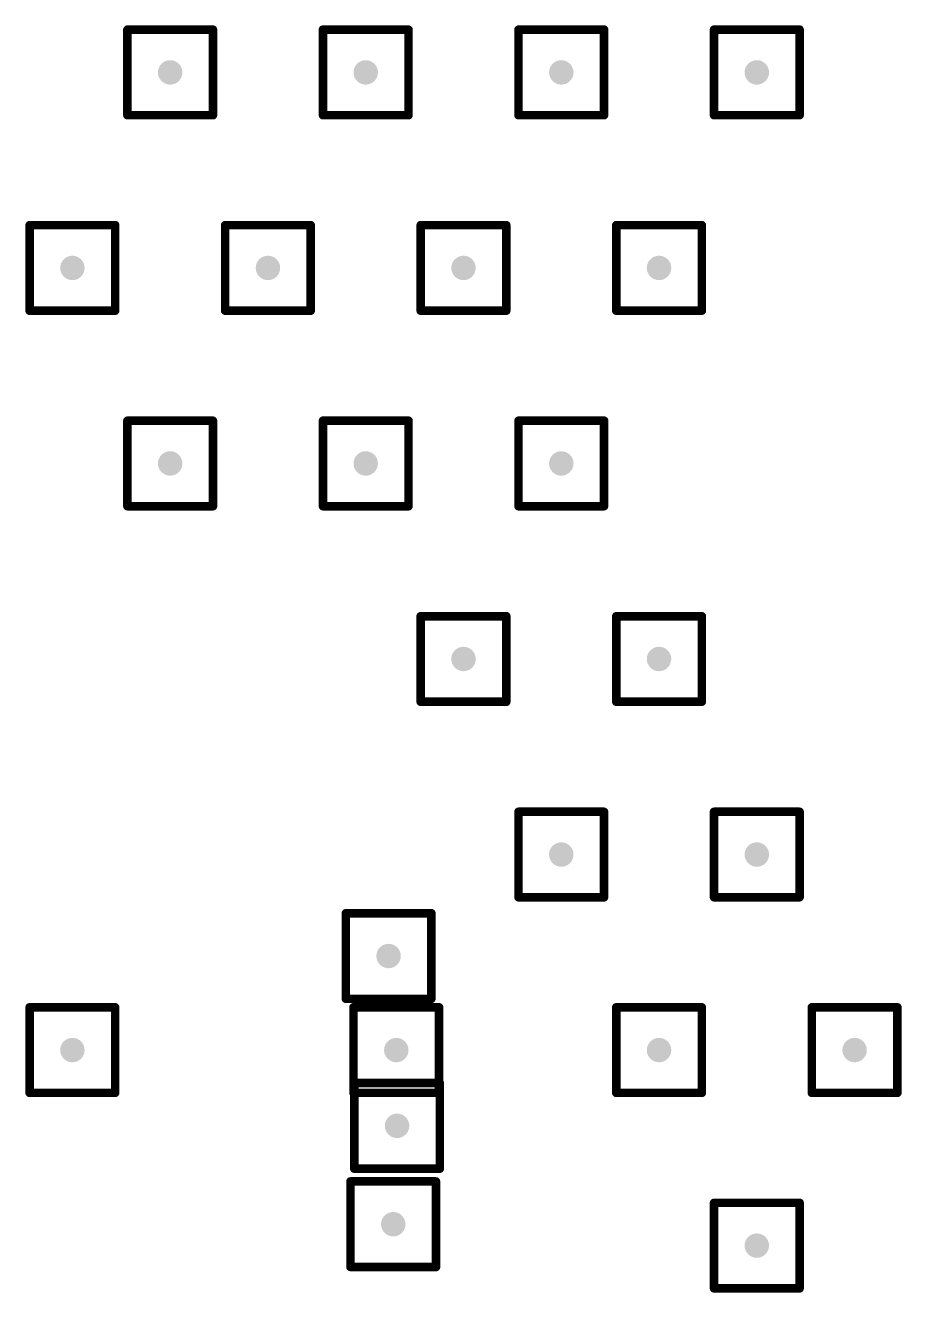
# Model space of a CAD drawing. Header units: inches. Extents: x 0 to 17, y 0 to 4.
# Drawn here: x 3.0636 to 3.3459, y 3.2841 to 3.6923 of the extents above; entities that cross this region are included whole.
import ezdxf

# ---------------------------------------------------------------- set-up
doc = ezdxf.new("R2010")
doc.units = ezdxf.units.IN
doc.header["$MEASUREMENT"] = 0
doc.layers.add('Drill Drawing', color=1, linetype='Continuous')
doc.layers.add('Via Holes', color=16, linetype='Continuous')

msp = doc.modelspace()

# ---------------------------------------------------------------- hatches: boundary and pattern name
at = {"layer": 'Via Holes'}
h = msp.add_hatch(color=7, dxfattribs=at)
edge = h.paths.add_edge_path()
edge.add_arc((3.11023, 3.67716), 0.00394, 0, 360)
h = msp.add_hatch(color=7, dxfattribs=at)
edge = h.paths.add_edge_path()
edge.add_arc((3.17323, 3.67716), 0.00394, 0, 360)
h = msp.add_hatch(color=7, dxfattribs=at)
edge = h.paths.add_edge_path()
edge.add_arc((3.23622, 3.67716), 0.00394, 0, 360)
h = msp.add_hatch(color=7, dxfattribs=at)
edge = h.paths.add_edge_path()
edge.add_arc((3.29921, 3.67716), 0.00394, 0, 360)
h = msp.add_hatch(color=7, dxfattribs=at)
edge = h.paths.add_edge_path()
edge.add_arc((3.07874, 3.61417), 0.00394, 0, 360)
h = msp.add_hatch(color=7, dxfattribs=at)
edge = h.paths.add_edge_path()
edge.add_arc((3.14173, 3.61417), 0.00394, 0, 360)
h = msp.add_hatch(color=7, dxfattribs=at)
edge = h.paths.add_edge_path()
edge.add_arc((3.20472, 3.61417), 0.00394, 0, 360)
h = msp.add_hatch(color=7, dxfattribs=at)
edge = h.paths.add_edge_path()
edge.add_arc((3.26771, 3.61417), 0.00394, 0, 360)
h = msp.add_hatch(color=7, dxfattribs=at)
edge = h.paths.add_edge_path()
edge.add_arc((3.11023, 3.55118), 0.00394, 0, 360)
h = msp.add_hatch(color=7, dxfattribs=at)
edge = h.paths.add_edge_path()
edge.add_arc((3.17323, 3.55118), 0.00394, 0, 360)
h = msp.add_hatch(color=7, dxfattribs=at)
edge = h.paths.add_edge_path()
edge.add_arc((3.23622, 3.55118), 0.00394, 0, 360)
h = msp.add_hatch(color=7, dxfattribs=at)
edge = h.paths.add_edge_path()
edge.add_arc((3.20472, 3.48819), 0.00394, 0, 360)
h = msp.add_hatch(color=7, dxfattribs=at)
edge = h.paths.add_edge_path()
edge.add_arc((3.26771, 3.48819), 0.00394, 0, 360)
h = msp.add_hatch(color=7, dxfattribs=at)
edge = h.paths.add_edge_path()
edge.add_arc((3.23622, 3.42519), 0.00394, 0, 360)
h = msp.add_hatch(color=7, dxfattribs=at)
edge = h.paths.add_edge_path()
edge.add_arc((3.29921, 3.42519), 0.00394, 0, 360)
h = msp.add_hatch(color=7, dxfattribs=at)
edge = h.paths.add_edge_path()
edge.add_arc((3.18059, 3.3925), 0.00394, 0, 360)
h = msp.add_hatch(color=7, dxfattribs=at)
edge = h.paths.add_edge_path()
edge.add_arc((3.07874, 3.3622), 0.00394, 0, 360)
h = msp.add_hatch(color=7, dxfattribs=at)
edge = h.paths.add_edge_path()
edge.add_arc((3.18307, 3.3622), 0.00394, 0, 360)
h = msp.add_hatch(color=7, dxfattribs=at)
edge = h.paths.add_edge_path()
edge.add_arc((3.26771, 3.3622), 0.00394, 0, 360)
h = msp.add_hatch(color=7, dxfattribs=at)
edge = h.paths.add_edge_path()
edge.add_arc((3.33071, 3.3622), 0.00394, 0, 360)
h = msp.add_hatch(color=7, dxfattribs=at)
edge = h.paths.add_edge_path()
edge.add_arc((3.18332, 3.33779), 0.00394, 0, 360)
h = msp.add_hatch(color=7, dxfattribs=at)
edge = h.paths.add_edge_path()
edge.add_arc((3.18209, 3.3061), 0.00394, 0, 360)
h = msp.add_hatch(color=7, dxfattribs=at)
edge = h.paths.add_edge_path()
edge.add_arc((3.29921, 3.29921), 0.00394, 0, 360)

# ---------------------------------------------------------------- linework, layer by layer
at = {"layer": 'Drill Drawing'}
for points in [[(3.09646, 3.69094, 0.00276, 0.00276, 0), (3.12401, 3.69094, 0.00276, 0.00276, 0)], [(3.09646, 3.66338, 0.00276, 0.00276, 0), (3.09646, 3.69094, 0.00276, 0.00276, 0)], [(3.12401, 3.66338, 0.00276, 0.00276, 0), (3.12401, 3.69094, 0.00276, 0.00276, 0)], [(3.15945, 3.69094, 0.00276, 0.00276, 0), (3.18701, 3.69094, 0.00276, 0.00276, 0)], [(3.15945, 3.66338, 0.00276, 0.00276, 0), (3.15945, 3.69094, 0.00276, 0.00276, 0)], [(3.18701, 3.66338, 0.00276, 0.00276, 0), (3.18701, 3.69094, 0.00276, 0.00276, 0)], [(3.22244, 3.69094, 0.00276, 0.00276, 0), (3.25, 3.69094, 0.00276, 0.00276, 0)], [(3.22244, 3.66338, 0.00276, 0.00276, 0), (3.22244, 3.69094, 0.00276, 0.00276, 0)], [(3.25, 3.66338, 0.00276, 0.00276, 0), (3.25, 3.69094, 0.00276, 0.00276, 0)], [(3.28543, 3.69094, 0.00276, 0.00276, 0), (3.31299, 3.69094, 0.00276, 0.00276, 0)], [(3.28543, 3.66338, 0.00276, 0.00276, 0), (3.28543, 3.69094, 0.00276, 0.00276, 0)], [(3.31299, 3.66338, 0.00276, 0.00276, 0), (3.31299, 3.69094, 0.00276, 0.00276, 0)], [(3.09646, 3.66338, 0.00276, 0.00276, 0), (3.12401, 3.66338, 0.00276, 0.00276, 0)], [(3.15945, 3.66338, 0.00276, 0.00276, 0), (3.18701, 3.66338, 0.00276, 0.00276, 0)], [(3.22244, 3.66338, 0.00276, 0.00276, 0), (3.25, 3.66338, 0.00276, 0.00276, 0)], [(3.28543, 3.66338, 0.00276, 0.00276, 0), (3.31299, 3.66338, 0.00276, 0.00276, 0)], [(3.06496, 3.62795, 0.00276, 0.00276, 0), (3.09252, 3.62795, 0.00276, 0.00276, 0)], [(3.06496, 3.60039, 0.00276, 0.00276, 0), (3.06496, 3.62795, 0.00276, 0.00276, 0)], [(3.09252, 3.60039, 0.00276, 0.00276, 0), (3.09252, 3.62795, 0.00276, 0.00276, 0)], [(3.12795, 3.62795, 0.00276, 0.00276, 0), (3.15551, 3.62795, 0.00276, 0.00276, 0)], [(3.12795, 3.60039, 0.00276, 0.00276, 0), (3.12795, 3.62795, 0.00276, 0.00276, 0)], [(3.15551, 3.60039, 0.00276, 0.00276, 0), (3.15551, 3.62795, 0.00276, 0.00276, 0)], [(3.19094, 3.62795, 0.00276, 0.00276, 0), (3.2185, 3.62795, 0.00276, 0.00276, 0)], [(3.19094, 3.60039, 0.00276, 0.00276, 0), (3.19094, 3.62795, 0.00276, 0.00276, 0)], [(3.2185, 3.60039, 0.00276, 0.00276, 0), (3.2185, 3.62795, 0.00276, 0.00276, 0)], [(3.25394, 3.62795, 0.00276, 0.00276, 0), (3.28149, 3.62795, 0.00276, 0.00276, 0)], [(3.25394, 3.60039, 0.00276, 0.00276, 0), (3.25394, 3.62795, 0.00276, 0.00276, 0)], [(3.28149, 3.60039, 0.00276, 0.00276, 0), (3.28149, 3.62795, 0.00276, 0.00276, 0)], [(3.06496, 3.60039, 0.00276, 0.00276, 0), (3.09252, 3.60039, 0.00276, 0.00276, 0)], [(3.12795, 3.60039, 0.00276, 0.00276, 0), (3.15551, 3.60039, 0.00276, 0.00276, 0)], [(3.19094, 3.60039, 0.00276, 0.00276, 0), (3.2185, 3.60039, 0.00276, 0.00276, 0)], [(3.25394, 3.60039, 0.00276, 0.00276, 0), (3.28149, 3.60039, 0.00276, 0.00276, 0)], [(3.09646, 3.56496, 0.00276, 0.00276, 0), (3.12401, 3.56496, 0.00276, 0.00276, 0)], [(3.09646, 3.5374, 0.00276, 0.00276, 0), (3.09646, 3.56496, 0.00276, 0.00276, 0)], [(3.12401, 3.5374, 0.00276, 0.00276, 0), (3.12401, 3.56496, 0.00276, 0.00276, 0)], [(3.15945, 3.56496, 0.00276, 0.00276, 0), (3.18701, 3.56496, 0.00276, 0.00276, 0)], [(3.15945, 3.5374, 0.00276, 0.00276, 0), (3.15945, 3.56496, 0.00276, 0.00276, 0)], [(3.18701, 3.5374, 0.00276, 0.00276, 0), (3.18701, 3.56496, 0.00276, 0.00276, 0)], [(3.22244, 3.56496, 0.00276, 0.00276, 0), (3.25, 3.56496, 0.00276, 0.00276, 0)], [(3.22244, 3.5374, 0.00276, 0.00276, 0), (3.22244, 3.56496, 0.00276, 0.00276, 0)], [(3.25, 3.5374, 0.00276, 0.00276, 0), (3.25, 3.56496, 0.00276, 0.00276, 0)], [(3.09646, 3.5374, 0.00276, 0.00276, 0), (3.12401, 3.5374, 0.00276, 0.00276, 0)], [(3.15945, 3.5374, 0.00276, 0.00276, 0), (3.18701, 3.5374, 0.00276, 0.00276, 0)], [(3.22244, 3.5374, 0.00276, 0.00276, 0), (3.25, 3.5374, 0.00276, 0.00276, 0)], [(3.19094, 3.50197, 0.00276, 0.00276, 0), (3.2185, 3.50197, 0.00276, 0.00276, 0)], [(3.19094, 3.47441, 0.00276, 0.00276, 0), (3.19094, 3.50197, 0.00276, 0.00276, 0)], [(3.2185, 3.47441, 0.00276, 0.00276, 0), (3.2185, 3.50197, 0.00276, 0.00276, 0)], [(3.25394, 3.50197, 0.00276, 0.00276, 0), (3.28149, 3.50197, 0.00276, 0.00276, 0)], [(3.25394, 3.47441, 0.00276, 0.00276, 0), (3.25394, 3.50197, 0.00276, 0.00276, 0)], [(3.28149, 3.47441, 0.00276, 0.00276, 0), (3.28149, 3.50197, 0.00276, 0.00276, 0)], [(3.19094, 3.47441, 0.00276, 0.00276, 0), (3.2185, 3.47441, 0.00276, 0.00276, 0)], [(3.25394, 3.47441, 0.00276, 0.00276, 0), (3.28149, 3.47441, 0.00276, 0.00276, 0)], [(3.22244, 3.43897, 0.00276, 0.00276, 0), (3.25, 3.43897, 0.00276, 0.00276, 0)], [(3.22244, 3.41142, 0.00276, 0.00276, 0), (3.22244, 3.43897, 0.00276, 0.00276, 0)], [(3.25, 3.41142, 0.00276, 0.00276, 0), (3.25, 3.43897, 0.00276, 0.00276, 0)], [(3.28543, 3.43897, 0.00276, 0.00276, 0), (3.31299, 3.43897, 0.00276, 0.00276, 0)], [(3.28543, 3.41142, 0.00276, 0.00276, 0), (3.28543, 3.43897, 0.00276, 0.00276, 0)], [(3.31299, 3.41142, 0.00276, 0.00276, 0), (3.31299, 3.43897, 0.00276, 0.00276, 0)], [(3.22244, 3.41142, 0.00276, 0.00276, 0), (3.25, 3.41142, 0.00276, 0.00276, 0)], [(3.28543, 3.41142, 0.00276, 0.00276, 0), (3.31299, 3.41142, 0.00276, 0.00276, 0)], [(3.16681, 3.40628, 0.00276, 0.00276, 0), (3.19437, 3.40628, 0.00276, 0.00276, 0)], [(3.16681, 3.37872, 0.00276, 0.00276, 0), (3.16681, 3.40628, 0.00276, 0.00276, 0)], [(3.19437, 3.37872, 0.00276, 0.00276, 0), (3.19437, 3.40628, 0.00276, 0.00276, 0)], [(3.06496, 3.37598, 0.00276, 0.00276, 0), (3.09252, 3.37598, 0.00276, 0.00276, 0)], [(3.06496, 3.34842, 0.00276, 0.00276, 0), (3.06496, 3.37598, 0.00276, 0.00276, 0)], [(3.09252, 3.34842, 0.00276, 0.00276, 0), (3.09252, 3.37598, 0.00276, 0.00276, 0)], [(3.16681, 3.37872, 0.00276, 0.00276, 0), (3.19437, 3.37872, 0.00276, 0.00276, 0)], [(3.16929, 3.37598, 0.00276, 0.00276, 0), (3.19685, 3.37598, 0.00276, 0.00276, 0)], [(3.16929, 3.34842, 0.00276, 0.00276, 0), (3.16929, 3.37598, 0.00276, 0.00276, 0)], [(3.19685, 3.34842, 0.00276, 0.00276, 0), (3.19685, 3.37598, 0.00276, 0.00276, 0)], [(3.25394, 3.37598, 0.00276, 0.00276, 0), (3.28149, 3.37598, 0.00276, 0.00276, 0)], [(3.25394, 3.34842, 0.00276, 0.00276, 0), (3.25394, 3.37598, 0.00276, 0.00276, 0)], [(3.28149, 3.34842, 0.00276, 0.00276, 0), (3.28149, 3.37598, 0.00276, 0.00276, 0)], [(3.31693, 3.37598, 0.00276, 0.00276, 0), (3.34449, 3.37598, 0.00276, 0.00276, 0)], [(3.31693, 3.34842, 0.00276, 0.00276, 0), (3.31693, 3.37598, 0.00276, 0.00276, 0)], [(3.34449, 3.34842, 0.00276, 0.00276, 0), (3.34449, 3.37598, 0.00276, 0.00276, 0)], [(3.16954, 3.35157, 0.00276, 0.00276, 0), (3.1971, 3.35157, 0.00276, 0.00276, 0)], [(3.16954, 3.32401, 0.00276, 0.00276, 0), (3.16954, 3.35157, 0.00276, 0.00276, 0)], [(3.1971, 3.32401, 0.00276, 0.00276, 0), (3.1971, 3.35157, 0.00276, 0.00276, 0)], [(3.06496, 3.34842, 0.00276, 0.00276, 0), (3.09252, 3.34842, 0.00276, 0.00276, 0)], [(3.16929, 3.34842, 0.00276, 0.00276, 0), (3.19685, 3.34842, 0.00276, 0.00276, 0)], [(3.25394, 3.34842, 0.00276, 0.00276, 0), (3.28149, 3.34842, 0.00276, 0.00276, 0)], [(3.31693, 3.34842, 0.00276, 0.00276, 0), (3.34449, 3.34842, 0.00276, 0.00276, 0)], [(3.16954, 3.32401, 0.00276, 0.00276, 0), (3.1971, 3.32401, 0.00276, 0.00276, 0)], [(3.16831, 3.31988, 0.00276, 0.00276, 0), (3.19587, 3.31988, 0.00276, 0.00276, 0)], [(3.16831, 3.29232, 0.00276, 0.00276, 0), (3.16831, 3.31988, 0.00276, 0.00276, 0)], [(3.19587, 3.29232, 0.00276, 0.00276, 0), (3.19587, 3.31988, 0.00276, 0.00276, 0)], [(3.28543, 3.31299, 0.00276, 0.00276, 0), (3.31299, 3.31299, 0.00276, 0.00276, 0)], [(3.28543, 3.28543, 0.00276, 0.00276, 0), (3.28543, 3.31299, 0.00276, 0.00276, 0)], [(3.31299, 3.28543, 0.00276, 0.00276, 0), (3.31299, 3.31299, 0.00276, 0.00276, 0)], [(3.16831, 3.29232, 0.00276, 0.00276, 0), (3.19587, 3.29232, 0.00276, 0.00276, 0)], [(3.28543, 3.28543, 0.00276, 0.00276, 0), (3.31299, 3.28543, 0.00276, 0.00276, 0)]]:
    msp.add_lwpolyline(points, format="xyseb", dxfattribs=at)
for points in [[(3.09577, 3.69094, 0.00138, 0.00138, 1), (3.09714, 3.69094, 0.00138, 0.00138, 1)], [(3.09577, 3.69094, 0.00138, 0.00138, 1), (3.09714, 3.69094, 0.00138, 0.00138, 1)], [(3.12332, 3.69094, 0.00138, 0.00138, 1), (3.1247, 3.69094, 0.00138, 0.00138, 1)], [(3.12332, 3.69094, 0.00138, 0.00138, 1), (3.1247, 3.69094, 0.00138, 0.00138, 1)], [(3.15876, 3.69094, 0.00138, 0.00138, 1), (3.16014, 3.69094, 0.00138, 0.00138, 1)], [(3.15876, 3.69094, 0.00138, 0.00138, 1), (3.16014, 3.69094, 0.00138, 0.00138, 1)], [(3.18632, 3.69094, 0.00138, 0.00138, 1), (3.1877, 3.69094, 0.00138, 0.00138, 1)], [(3.18632, 3.69094, 0.00138, 0.00138, 1), (3.1877, 3.69094, 0.00138, 0.00138, 1)], [(3.22175, 3.69094, 0.00138, 0.00138, 1), (3.22313, 3.69094, 0.00138, 0.00138, 1)], [(3.22175, 3.69094, 0.00138, 0.00138, 1), (3.22313, 3.69094, 0.00138, 0.00138, 1)], [(3.24931, 3.69094, 0.00138, 0.00138, 1), (3.25069, 3.69094, 0.00138, 0.00138, 1)], [(3.24931, 3.69094, 0.00138, 0.00138, 1), (3.25069, 3.69094, 0.00138, 0.00138, 1)], [(3.28474, 3.69094, 0.00138, 0.00138, 1), (3.28612, 3.69094, 0.00138, 0.00138, 1)], [(3.28474, 3.69094, 0.00138, 0.00138, 1), (3.28612, 3.69094, 0.00138, 0.00138, 1)], [(3.3123, 3.69094, 0.00138, 0.00138, 1), (3.31368, 3.69094, 0.00138, 0.00138, 1)], [(3.3123, 3.69094, 0.00138, 0.00138, 1), (3.31368, 3.69094, 0.00138, 0.00138, 1)], [(3.09577, 3.66338, 0.00138, 0.00138, 1), (3.09714, 3.66338, 0.00138, 0.00138, 1)], [(3.09577, 3.66338, 0.00138, 0.00138, 1), (3.09714, 3.66338, 0.00138, 0.00138, 1)], [(3.12332, 3.66338, 0.00138, 0.00138, 1), (3.1247, 3.66338, 0.00138, 0.00138, 1)], [(3.12332, 3.66338, 0.00138, 0.00138, 1), (3.1247, 3.66338, 0.00138, 0.00138, 1)], [(3.15876, 3.66338, 0.00138, 0.00138, 1), (3.16014, 3.66338, 0.00138, 0.00138, 1)], [(3.15876, 3.66338, 0.00138, 0.00138, 1), (3.16014, 3.66338, 0.00138, 0.00138, 1)], [(3.18632, 3.66338, 0.00138, 0.00138, 1), (3.1877, 3.66338, 0.00138, 0.00138, 1)], [(3.18632, 3.66338, 0.00138, 0.00138, 1), (3.1877, 3.66338, 0.00138, 0.00138, 1)], [(3.22175, 3.66338, 0.00138, 0.00138, 1), (3.22313, 3.66338, 0.00138, 0.00138, 1)], [(3.22175, 3.66338, 0.00138, 0.00138, 1), (3.22313, 3.66338, 0.00138, 0.00138, 1)], [(3.24931, 3.66338, 0.00138, 0.00138, 1), (3.25069, 3.66338, 0.00138, 0.00138, 1)], [(3.24931, 3.66338, 0.00138, 0.00138, 1), (3.25069, 3.66338, 0.00138, 0.00138, 1)], [(3.28474, 3.66338, 0.00138, 0.00138, 1), (3.28612, 3.66338, 0.00138, 0.00138, 1)], [(3.28474, 3.66338, 0.00138, 0.00138, 1), (3.28612, 3.66338, 0.00138, 0.00138, 1)], [(3.3123, 3.66338, 0.00138, 0.00138, 1), (3.31368, 3.66338, 0.00138, 0.00138, 1)], [(3.3123, 3.66338, 0.00138, 0.00138, 1), (3.31368, 3.66338, 0.00138, 0.00138, 1)], [(3.06427, 3.62795, 0.00138, 0.00138, 1), (3.06565, 3.62795, 0.00138, 0.00138, 1)], [(3.06427, 3.62795, 0.00138, 0.00138, 1), (3.06565, 3.62795, 0.00138, 0.00138, 1)], [(3.09183, 3.62795, 0.00138, 0.00138, 1), (3.09321, 3.62795, 0.00138, 0.00138, 1)], [(3.09183, 3.62795, 0.00138, 0.00138, 1), (3.09321, 3.62795, 0.00138, 0.00138, 1)], [(3.12726, 3.62795, 0.00138, 0.00138, 1), (3.12864, 3.62795, 0.00138, 0.00138, 1)], [(3.12726, 3.62795, 0.00138, 0.00138, 1), (3.12864, 3.62795, 0.00138, 0.00138, 1)], [(3.15482, 3.62795, 0.00138, 0.00138, 1), (3.1562, 3.62795, 0.00138, 0.00138, 1)], [(3.15482, 3.62795, 0.00138, 0.00138, 1), (3.1562, 3.62795, 0.00138, 0.00138, 1)], [(3.19025, 3.62795, 0.00138, 0.00138, 1), (3.19163, 3.62795, 0.00138, 0.00138, 1)], [(3.19025, 3.62795, 0.00138, 0.00138, 1), (3.19163, 3.62795, 0.00138, 0.00138, 1)], [(3.21781, 3.62795, 0.00138, 0.00138, 1), (3.21919, 3.62795, 0.00138, 0.00138, 1)], [(3.21781, 3.62795, 0.00138, 0.00138, 1), (3.21919, 3.62795, 0.00138, 0.00138, 1)], [(3.25325, 3.62795, 0.00138, 0.00138, 1), (3.25462, 3.62795, 0.00138, 0.00138, 1)], [(3.25325, 3.62795, 0.00138, 0.00138, 1), (3.25462, 3.62795, 0.00138, 0.00138, 1)], [(3.28081, 3.62795, 0.00138, 0.00138, 1), (3.28218, 3.62795, 0.00138, 0.00138, 1)], [(3.28081, 3.62795, 0.00138, 0.00138, 1), (3.28218, 3.62795, 0.00138, 0.00138, 1)], [(3.06427, 3.60039, 0.00138, 0.00138, 1), (3.06565, 3.60039, 0.00138, 0.00138, 1)], [(3.06427, 3.60039, 0.00138, 0.00138, 1), (3.06565, 3.60039, 0.00138, 0.00138, 1)], [(3.09183, 3.60039, 0.00138, 0.00138, 1), (3.09321, 3.60039, 0.00138, 0.00138, 1)], [(3.09183, 3.60039, 0.00138, 0.00138, 1), (3.09321, 3.60039, 0.00138, 0.00138, 1)], [(3.12726, 3.60039, 0.00138, 0.00138, 1), (3.12864, 3.60039, 0.00138, 0.00138, 1)], [(3.12726, 3.60039, 0.00138, 0.00138, 1), (3.12864, 3.60039, 0.00138, 0.00138, 1)], [(3.15482, 3.60039, 0.00138, 0.00138, 1), (3.1562, 3.60039, 0.00138, 0.00138, 1)], [(3.15482, 3.60039, 0.00138, 0.00138, 1), (3.1562, 3.60039, 0.00138, 0.00138, 1)], [(3.19025, 3.60039, 0.00138, 0.00138, 1), (3.19163, 3.60039, 0.00138, 0.00138, 1)], [(3.19025, 3.60039, 0.00138, 0.00138, 1), (3.19163, 3.60039, 0.00138, 0.00138, 1)], [(3.21781, 3.60039, 0.00138, 0.00138, 1), (3.21919, 3.60039, 0.00138, 0.00138, 1)], [(3.21781, 3.60039, 0.00138, 0.00138, 1), (3.21919, 3.60039, 0.00138, 0.00138, 1)], [(3.25325, 3.60039, 0.00138, 0.00138, 1), (3.25462, 3.60039, 0.00138, 0.00138, 1)], [(3.25325, 3.60039, 0.00138, 0.00138, 1), (3.25462, 3.60039, 0.00138, 0.00138, 1)], [(3.28081, 3.60039, 0.00138, 0.00138, 1), (3.28218, 3.60039, 0.00138, 0.00138, 1)], [(3.28081, 3.60039, 0.00138, 0.00138, 1), (3.28218, 3.60039, 0.00138, 0.00138, 1)], [(3.09577, 3.56496, 0.00138, 0.00138, 1), (3.09714, 3.56496, 0.00138, 0.00138, 1)], [(3.09577, 3.56496, 0.00138, 0.00138, 1), (3.09714, 3.56496, 0.00138, 0.00138, 1)], [(3.12332, 3.56496, 0.00138, 0.00138, 1), (3.1247, 3.56496, 0.00138, 0.00138, 1)], [(3.12332, 3.56496, 0.00138, 0.00138, 1), (3.1247, 3.56496, 0.00138, 0.00138, 1)], [(3.15876, 3.56496, 0.00138, 0.00138, 1), (3.16014, 3.56496, 0.00138, 0.00138, 1)], [(3.15876, 3.56496, 0.00138, 0.00138, 1), (3.16014, 3.56496, 0.00138, 0.00138, 1)], [(3.18632, 3.56496, 0.00138, 0.00138, 1), (3.1877, 3.56496, 0.00138, 0.00138, 1)], [(3.18632, 3.56496, 0.00138, 0.00138, 1), (3.1877, 3.56496, 0.00138, 0.00138, 1)], [(3.22175, 3.56496, 0.00138, 0.00138, 1), (3.22313, 3.56496, 0.00138, 0.00138, 1)], [(3.22175, 3.56496, 0.00138, 0.00138, 1), (3.22313, 3.56496, 0.00138, 0.00138, 1)], [(3.24931, 3.56496, 0.00138, 0.00138, 1), (3.25069, 3.56496, 0.00138, 0.00138, 1)], [(3.24931, 3.56496, 0.00138, 0.00138, 1), (3.25069, 3.56496, 0.00138, 0.00138, 1)], [(3.09577, 3.5374, 0.00138, 0.00138, 1), (3.09714, 3.5374, 0.00138, 0.00138, 1)], [(3.09577, 3.5374, 0.00138, 0.00138, 1), (3.09714, 3.5374, 0.00138, 0.00138, 1)], [(3.12332, 3.5374, 0.00138, 0.00138, 1), (3.1247, 3.5374, 0.00138, 0.00138, 1)], [(3.12332, 3.5374, 0.00138, 0.00138, 1), (3.1247, 3.5374, 0.00138, 0.00138, 1)], [(3.15876, 3.5374, 0.00138, 0.00138, 1), (3.16014, 3.5374, 0.00138, 0.00138, 1)], [(3.15876, 3.5374, 0.00138, 0.00138, 1), (3.16014, 3.5374, 0.00138, 0.00138, 1)], [(3.18632, 3.5374, 0.00138, 0.00138, 1), (3.1877, 3.5374, 0.00138, 0.00138, 1)], [(3.18632, 3.5374, 0.00138, 0.00138, 1), (3.1877, 3.5374, 0.00138, 0.00138, 1)], [(3.22175, 3.5374, 0.00138, 0.00138, 1), (3.22313, 3.5374, 0.00138, 0.00138, 1)], [(3.22175, 3.5374, 0.00138, 0.00138, 1), (3.22313, 3.5374, 0.00138, 0.00138, 1)], [(3.24931, 3.5374, 0.00138, 0.00138, 1), (3.25069, 3.5374, 0.00138, 0.00138, 1)], [(3.24931, 3.5374, 0.00138, 0.00138, 1), (3.25069, 3.5374, 0.00138, 0.00138, 1)], [(3.19025, 3.50197, 0.00138, 0.00138, 1), (3.19163, 3.50197, 0.00138, 0.00138, 1)], [(3.19025, 3.50197, 0.00138, 0.00138, 1), (3.19163, 3.50197, 0.00138, 0.00138, 1)], [(3.21781, 3.50197, 0.00138, 0.00138, 1), (3.21919, 3.50197, 0.00138, 0.00138, 1)], [(3.21781, 3.50197, 0.00138, 0.00138, 1), (3.21919, 3.50197, 0.00138, 0.00138, 1)], [(3.25325, 3.50197, 0.00138, 0.00138, 1), (3.25462, 3.50197, 0.00138, 0.00138, 1)], [(3.25325, 3.50197, 0.00138, 0.00138, 1), (3.25462, 3.50197, 0.00138, 0.00138, 1)], [(3.28081, 3.50197, 0.00138, 0.00138, 1), (3.28218, 3.50197, 0.00138, 0.00138, 1)], [(3.28081, 3.50197, 0.00138, 0.00138, 1), (3.28218, 3.50197, 0.00138, 0.00138, 1)], [(3.19025, 3.47441, 0.00138, 0.00138, 1), (3.19163, 3.47441, 0.00138, 0.00138, 1)], [(3.19025, 3.47441, 0.00138, 0.00138, 1), (3.19163, 3.47441, 0.00138, 0.00138, 1)], [(3.21781, 3.47441, 0.00138, 0.00138, 1), (3.21919, 3.47441, 0.00138, 0.00138, 1)], [(3.21781, 3.47441, 0.00138, 0.00138, 1), (3.21919, 3.47441, 0.00138, 0.00138, 1)], [(3.25325, 3.47441, 0.00138, 0.00138, 1), (3.25462, 3.47441, 0.00138, 0.00138, 1)], [(3.25325, 3.47441, 0.00138, 0.00138, 1), (3.25462, 3.47441, 0.00138, 0.00138, 1)], [(3.28081, 3.47441, 0.00138, 0.00138, 1), (3.28218, 3.47441, 0.00138, 0.00138, 1)], [(3.28081, 3.47441, 0.00138, 0.00138, 1), (3.28218, 3.47441, 0.00138, 0.00138, 1)], [(3.22175, 3.43897, 0.00138, 0.00138, 1), (3.22313, 3.43897, 0.00138, 0.00138, 1)], [(3.22175, 3.43897, 0.00138, 0.00138, 1), (3.22313, 3.43897, 0.00138, 0.00138, 1)], [(3.24931, 3.43897, 0.00138, 0.00138, 1), (3.25069, 3.43897, 0.00138, 0.00138, 1)], [(3.24931, 3.43897, 0.00138, 0.00138, 1), (3.25069, 3.43897, 0.00138, 0.00138, 1)], [(3.28474, 3.43897, 0.00138, 0.00138, 1), (3.28612, 3.43897, 0.00138, 0.00138, 1)], [(3.28474, 3.43897, 0.00138, 0.00138, 1), (3.28612, 3.43897, 0.00138, 0.00138, 1)], [(3.3123, 3.43897, 0.00138, 0.00138, 1), (3.31368, 3.43897, 0.00138, 0.00138, 1)], [(3.3123, 3.43897, 0.00138, 0.00138, 1), (3.31368, 3.43897, 0.00138, 0.00138, 1)], [(3.22175, 3.41142, 0.00138, 0.00138, 1), (3.22313, 3.41142, 0.00138, 0.00138, 1)], [(3.22175, 3.41142, 0.00138, 0.00138, 1), (3.22313, 3.41142, 0.00138, 0.00138, 1)], [(3.24931, 3.41142, 0.00138, 0.00138, 1), (3.25069, 3.41142, 0.00138, 0.00138, 1)], [(3.24931, 3.41142, 0.00138, 0.00138, 1), (3.25069, 3.41142, 0.00138, 0.00138, 1)], [(3.28474, 3.41142, 0.00138, 0.00138, 1), (3.28612, 3.41142, 0.00138, 0.00138, 1)], [(3.28474, 3.41142, 0.00138, 0.00138, 1), (3.28612, 3.41142, 0.00138, 0.00138, 1)], [(3.3123, 3.41142, 0.00138, 0.00138, 1), (3.31368, 3.41142, 0.00138, 0.00138, 1)], [(3.3123, 3.41142, 0.00138, 0.00138, 1), (3.31368, 3.41142, 0.00138, 0.00138, 1)], [(3.16613, 3.40628, 0.00138, 0.00138, 1), (3.1675, 3.40628, 0.00138, 0.00138, 1)], [(3.16613, 3.40628, 0.00138, 0.00138, 1), (3.1675, 3.40628, 0.00138, 0.00138, 1)], [(3.19368, 3.40628, 0.00138, 0.00138, 1), (3.19506, 3.40628, 0.00138, 0.00138, 1)], [(3.19368, 3.40628, 0.00138, 0.00138, 1), (3.19506, 3.40628, 0.00138, 0.00138, 1)], [(3.06427, 3.37598, 0.00138, 0.00138, 1), (3.06565, 3.37598, 0.00138, 0.00138, 1)], [(3.06427, 3.37598, 0.00138, 0.00138, 1), (3.06565, 3.37598, 0.00138, 0.00138, 1)], [(3.09183, 3.37598, 0.00138, 0.00138, 1), (3.09321, 3.37598, 0.00138, 0.00138, 1)], [(3.09183, 3.37598, 0.00138, 0.00138, 1), (3.09321, 3.37598, 0.00138, 0.00138, 1)], [(3.16613, 3.37872, 0.00138, 0.00138, 1), (3.1675, 3.37872, 0.00138, 0.00138, 1)], [(3.16613, 3.37872, 0.00138, 0.00138, 1), (3.1675, 3.37872, 0.00138, 0.00138, 1)], [(3.1686, 3.37598, 0.00138, 0.00138, 1), (3.16998, 3.37598, 0.00138, 0.00138, 1)], [(3.1686, 3.37598, 0.00138, 0.00138, 1), (3.16998, 3.37598, 0.00138, 0.00138, 1)], [(3.19368, 3.37872, 0.00138, 0.00138, 1), (3.19506, 3.37872, 0.00138, 0.00138, 1)], [(3.19368, 3.37872, 0.00138, 0.00138, 1), (3.19506, 3.37872, 0.00138, 0.00138, 1)], [(3.19616, 3.37598, 0.00138, 0.00138, 1), (3.19754, 3.37598, 0.00138, 0.00138, 1)], [(3.19616, 3.37598, 0.00138, 0.00138, 1), (3.19754, 3.37598, 0.00138, 0.00138, 1)], [(3.25325, 3.37598, 0.00138, 0.00138, 1), (3.25462, 3.37598, 0.00138, 0.00138, 1)], [(3.25325, 3.37598, 0.00138, 0.00138, 1), (3.25462, 3.37598, 0.00138, 0.00138, 1)], [(3.28081, 3.37598, 0.00138, 0.00138, 1), (3.28218, 3.37598, 0.00138, 0.00138, 1)], [(3.28081, 3.37598, 0.00138, 0.00138, 1), (3.28218, 3.37598, 0.00138, 0.00138, 1)], [(3.31624, 3.37598, 0.00138, 0.00138, 1), (3.31762, 3.37598, 0.00138, 0.00138, 1)], [(3.31624, 3.37598, 0.00138, 0.00138, 1), (3.31762, 3.37598, 0.00138, 0.00138, 1)], [(3.3438, 3.37598, 0.00138, 0.00138, 1), (3.34518, 3.37598, 0.00138, 0.00138, 1)], [(3.3438, 3.37598, 0.00138, 0.00138, 1), (3.34518, 3.37598, 0.00138, 0.00138, 1)], [(3.16885, 3.35157, 0.00138, 0.00138, 1), (3.17023, 3.35157, 0.00138, 0.00138, 1)], [(3.16885, 3.35157, 0.00138, 0.00138, 1), (3.17023, 3.35157, 0.00138, 0.00138, 1)], [(3.19641, 3.35157, 0.00138, 0.00138, 1), (3.19779, 3.35157, 0.00138, 0.00138, 1)], [(3.19641, 3.35157, 0.00138, 0.00138, 1), (3.19779, 3.35157, 0.00138, 0.00138, 1)], [(3.06427, 3.34842, 0.00138, 0.00138, 1), (3.06565, 3.34842, 0.00138, 0.00138, 1)], [(3.06427, 3.34842, 0.00138, 0.00138, 1), (3.06565, 3.34842, 0.00138, 0.00138, 1)], [(3.09183, 3.34842, 0.00138, 0.00138, 1), (3.09321, 3.34842, 0.00138, 0.00138, 1)], [(3.09183, 3.34842, 0.00138, 0.00138, 1), (3.09321, 3.34842, 0.00138, 0.00138, 1)], [(3.1686, 3.34842, 0.00138, 0.00138, 1), (3.16998, 3.34842, 0.00138, 0.00138, 1)], [(3.1686, 3.34842, 0.00138, 0.00138, 1), (3.16998, 3.34842, 0.00138, 0.00138, 1)], [(3.19616, 3.34842, 0.00138, 0.00138, 1), (3.19754, 3.34842, 0.00138, 0.00138, 1)], [(3.19616, 3.34842, 0.00138, 0.00138, 1), (3.19754, 3.34842, 0.00138, 0.00138, 1)], [(3.25325, 3.34842, 0.00138, 0.00138, 1), (3.25462, 3.34842, 0.00138, 0.00138, 1)], [(3.25325, 3.34842, 0.00138, 0.00138, 1), (3.25462, 3.34842, 0.00138, 0.00138, 1)], [(3.28081, 3.34842, 0.00138, 0.00138, 1), (3.28218, 3.34842, 0.00138, 0.00138, 1)], [(3.28081, 3.34842, 0.00138, 0.00138, 1), (3.28218, 3.34842, 0.00138, 0.00138, 1)], [(3.31624, 3.34842, 0.00138, 0.00138, 1), (3.31762, 3.34842, 0.00138, 0.00138, 1)], [(3.31624, 3.34842, 0.00138, 0.00138, 1), (3.31762, 3.34842, 0.00138, 0.00138, 1)], [(3.3438, 3.34842, 0.00138, 0.00138, 1), (3.34518, 3.34842, 0.00138, 0.00138, 1)], [(3.3438, 3.34842, 0.00138, 0.00138, 1), (3.34518, 3.34842, 0.00138, 0.00138, 1)], [(3.16885, 3.32401, 0.00138, 0.00138, 1), (3.17023, 3.32401, 0.00138, 0.00138, 1)], [(3.16885, 3.32401, 0.00138, 0.00138, 1), (3.17023, 3.32401, 0.00138, 0.00138, 1)], [(3.19641, 3.32401, 0.00138, 0.00138, 1), (3.19779, 3.32401, 0.00138, 0.00138, 1)], [(3.19641, 3.32401, 0.00138, 0.00138, 1), (3.19779, 3.32401, 0.00138, 0.00138, 1)], [(3.16762, 3.31988, 0.00138, 0.00138, 1), (3.169, 3.31988, 0.00138, 0.00138, 1)], [(3.16762, 3.31988, 0.00138, 0.00138, 1), (3.169, 3.31988, 0.00138, 0.00138, 1)], [(3.19518, 3.31988, 0.00138, 0.00138, 1), (3.19655, 3.31988, 0.00138, 0.00138, 1)], [(3.19518, 3.31988, 0.00138, 0.00138, 1), (3.19655, 3.31988, 0.00138, 0.00138, 1)], [(3.28474, 3.31299, 0.00138, 0.00138, 1), (3.28612, 3.31299, 0.00138, 0.00138, 1)], [(3.28474, 3.31299, 0.00138, 0.00138, 1), (3.28612, 3.31299, 0.00138, 0.00138, 1)], [(3.3123, 3.31299, 0.00138, 0.00138, 1), (3.31368, 3.31299, 0.00138, 0.00138, 1)], [(3.3123, 3.31299, 0.00138, 0.00138, 1), (3.31368, 3.31299, 0.00138, 0.00138, 1)], [(3.16762, 3.29232, 0.00138, 0.00138, 1), (3.169, 3.29232, 0.00138, 0.00138, 1)], [(3.16762, 3.29232, 0.00138, 0.00138, 1), (3.169, 3.29232, 0.00138, 0.00138, 1)], [(3.19518, 3.29232, 0.00138, 0.00138, 1), (3.19655, 3.29232, 0.00138, 0.00138, 1)], [(3.19518, 3.29232, 0.00138, 0.00138, 1), (3.19655, 3.29232, 0.00138, 0.00138, 1)], [(3.28474, 3.28543, 0.00138, 0.00138, 1), (3.28612, 3.28543, 0.00138, 0.00138, 1)], [(3.28474, 3.28543, 0.00138, 0.00138, 1), (3.28612, 3.28543, 0.00138, 0.00138, 1)], [(3.3123, 3.28543, 0.00138, 0.00138, 1), (3.31368, 3.28543, 0.00138, 0.00138, 1)], [(3.3123, 3.28543, 0.00138, 0.00138, 1), (3.31368, 3.28543, 0.00138, 0.00138, 1)]]:
    msp.add_lwpolyline(points, format="xyseb", close=True, dxfattribs=at)

doc.saveas('drawing.dxf')
